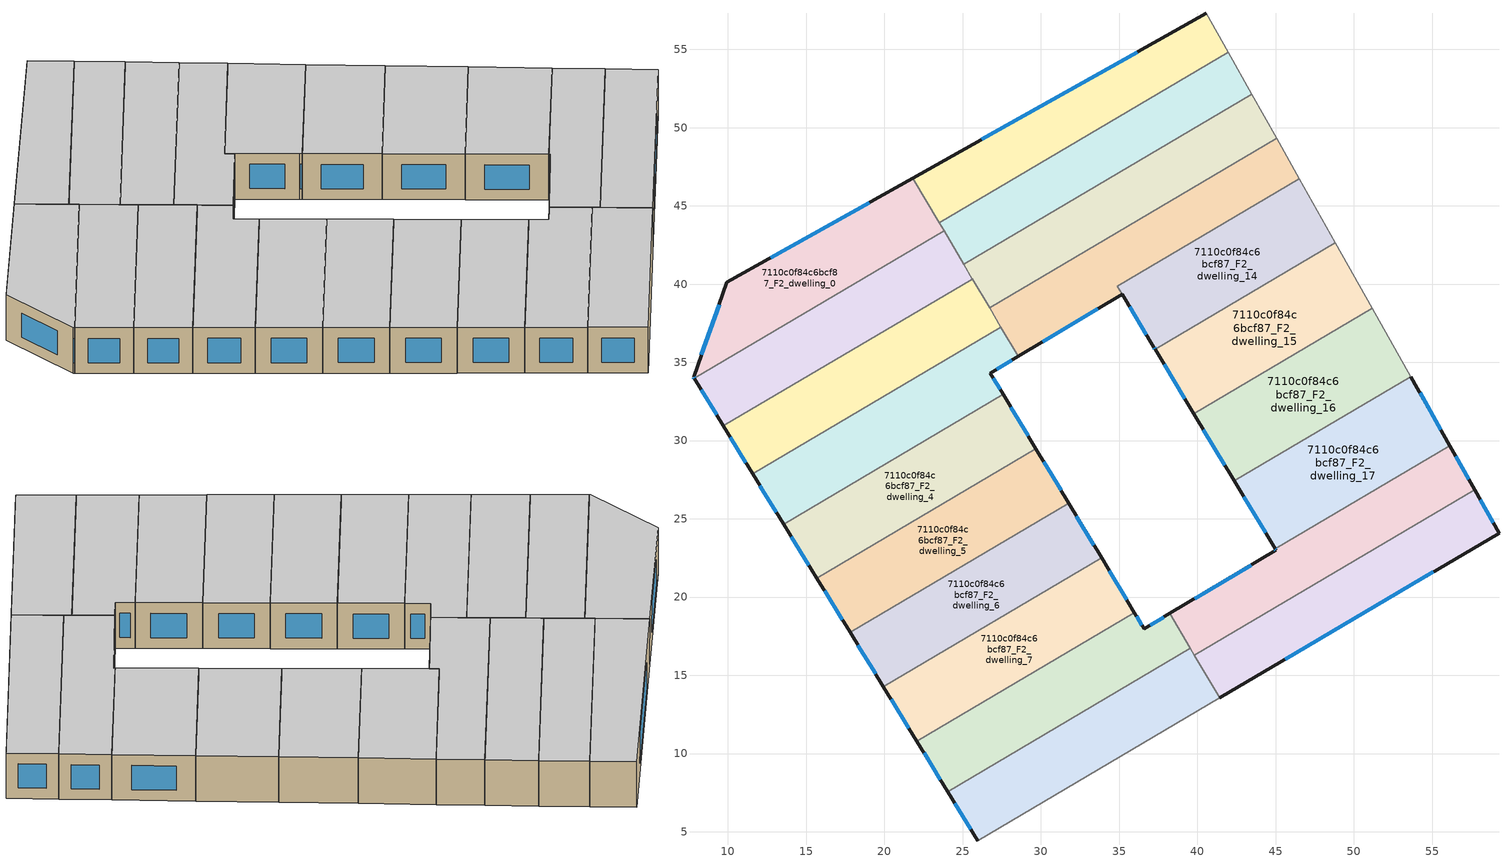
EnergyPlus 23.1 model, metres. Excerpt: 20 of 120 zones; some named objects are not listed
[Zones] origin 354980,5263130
7110c0f84c6bcf87_F2_dwelling_0
 floor to 7110c0f84c6bcf87_F1_dwelling_0 (EU_floor_Construction): 21.82,46.78 23.82,43.4 7.85,33.97 7.8,34.05 9.94,40.1 z6
 wall outside (EU_wall_Construction): 21.82,46.78 9.94,40.1 7.8,34.05 7.85,33.97 z6:9
 wall to 7110c0f84c6bcf87_F2_dwelling_1 (EU_wall_Construction): 7.85,33.97 23.82,43.4 z6:9
 wall to 7110c0f84c6bcf87_F2_dwelling_10 (EU_wall_Construction): 23.5,43.93 21.82,46.78 z6:9
 wall to 7110c0f84c6bcf87_F2_dwelling_11 (EU_wall_Construction): 23.82,43.4 23.5,43.93 z6:9
 window (EU_Window_Construction): 7.81,34.03 7.83,33.99 / 9.44,38.68 8.3,35.47 / 19.03,45.21 12.73,41.67 z6.7:8.3
 ceiling to 7110c0f84c6bcf87_F3_dwelling_0 (EU_floor_Construction): 23.82,43.4 21.82,46.78 9.94,40.1 7.8,34.05 7.85,33.97 z9
7110c0f84c6bcf87_F2_dwelling_1
 floor to 7110c0f84c6bcf87_F1_dwelling_1 (EU_floor_Construction): 23.82,43.4 25.63,40.33 9.71,30.93 7.85,33.97 z6
 wall outside (EU_wall_Construction): 7.85,33.97 9.71,30.93 z6:9
 wall to 7110c0f84c6bcf87_F2_dwelling_2 (EU_wall_Construction): 9.71,30.93 25.63,40.33 z6:9
 wall to 7110c0f84c6bcf87_F2_dwelling_11 (EU_wall_Construction): 25.07,41.27 23.82,43.4 z6:9
 wall to 7110c0f84c6bcf87_F2_dwelling_12 (EU_wall_Construction): 25.63,40.33 25.07,41.27 z6:9
 window (EU_Window_Construction): 8.28,33.26 9.27,31.65 z6.7:8.3
 ceiling to 7110c0f84c6bcf87_F3_dwelling_1 (EU_floor_Construction): 25.63,40.33 23.82,43.4 7.85,33.97 9.71,30.93 z9
7110c0f84c6bcf87_F2_dwelling_10
 floor to 7110c0f84c6bcf87_F1_dwelling_10 (EU_floor_Construction): 40.56,57.3 41.96,54.82 23.5,43.93 21.82,46.78 z6
 wall outside (EU_wall_Construction): 40.56,57.3 21.82,46.78 z6:9
 wall to 7110c0f84c6bcf87_F2_dwelling_11 (EU_wall_Construction): 23.5,43.93 41.96,54.82 z6:9
 wall adiabatic (EU_wall_Construction): 41.96,54.82 40.56,57.3 z6:9
 window (EU_Window_Construction): 36.16,54.83 26.22,49.25 z6.7:8.3
 ceiling to 7110c0f84c6bcf87_F3_dwelling_10 (EU_floor_Construction): 41.96,54.82 40.56,57.3 21.82,46.78 23.5,43.93 z9
7110c0f84c6bcf87_F2_dwelling_11
 floor to 7110c0f84c6bcf87_F1_dwelling_11 (EU_floor_Construction): 41.96,54.82 43.48,52.13 25.07,41.27 23.5,43.93 z6
 wall to 7110c0f84c6bcf87_F2_dwelling_12 (EU_wall_Construction): 25.07,41.27 43.48,52.13 z6:9
 wall adiabatic (EU_wall_Construction): 43.48,52.13 41.96,54.82 z6:9
 ceiling to 7110c0f84c6bcf87_F3_dwelling_11 (EU_floor_Construction): 43.48,52.13 41.96,54.82 23.5,43.93 25.07,41.27 z9
7110c0f84c6bcf87_F2_dwelling_12
 floor to 7110c0f84c6bcf87_F1_dwelling_12 (EU_floor_Construction): 43.48,52.13 45.07,49.31 26.72,38.48 25.07,41.27 z6
 wall adiabatic (EU_wall_Construction): 45.07,49.31 43.48,52.13 z6:9
 wall to 7110c0f84c6bcf87_F2_dwelling_13 (EU_wall_Construction): 26.72,38.48 45.07,49.31 z6:9
 wall to 7110c0f84c6bcf87_F2_dwelling_2 (EU_wall_Construction): 25.63,40.33 26.72,38.48 z6:9
 ceiling to 7110c0f84c6bcf87_F3_dwelling_12 (EU_floor_Construction): 45.07,49.31 43.48,52.13 25.07,41.27 26.72,38.48 z9
7110c0f84c6bcf87_F2_dwelling_13
 floor to 7110c0f84c6bcf87_F1_dwelling_13 (EU_floor_Construction): 45.07,49.31 46.52,46.73 34.88,39.86 35.19,39.34 28.55,35.38 26.72,38.48 z6
 wall outside (EU_wall_Construction): 28.55,35.38 35.19,39.34 z6:9
 wall adiabatic (EU_wall_Construction): 46.52,46.73 45.07,49.31 z6:9
 wall to 7110c0f84c6bcf87_F2_dwelling_14 (EU_wall_Construction): 34.88,39.87 46.52,46.73 / 35.19,39.34 34.88,39.86 z6:9
 wall to 7110c0f84c6bcf87_F2_dwelling_3 (EU_wall_Construction): 27.45,37.24 28.55,35.38 z6:9
 wall to 7110c0f84c6bcf87_F2_dwelling_2 (EU_wall_Construction): 26.72,38.48 27.45,37.25 z6:9
 window (EU_Window_Construction): 30.11,36.31 33.63,38.41 z6.7:8.3
 ceiling to 7110c0f84c6bcf87_F3_dwelling_13 (EU_floor_Construction): 46.52,46.73 45.07,49.31 26.72,38.48 28.55,35.38 35.19,39.34 34.88,39.86 z9
7110c0f84c6bcf87_F2_dwelling_14
 floor to 7110c0f84c6bcf87_F1_dwelling_14 (EU_floor_Construction): 46.52,46.73 48.83,42.64 37.3,35.84 37.22,35.97 34.88,39.87 z6
 wall outside (EU_wall_Construction): 35.19,39.35 37.22,35.97 37.3,35.84 z6:9
 wall adiabatic (EU_wall_Construction): 48.83,42.64 46.52,46.73 z6:9
 wall to 7110c0f84c6bcf87_F2_dwelling_15 (EU_wall_Construction): 37.3,35.84 48.83,42.64 z6:9
 window (EU_Window_Construction): 37.24,35.94 37.28,35.87 / 35.67,38.55 36.75,36.76 z6.7:8.3
 ceiling to 7110c0f84c6bcf87_F3_dwelling_14 (EU_floor_Construction): 48.83,42.64 46.52,46.73 34.88,39.87 37.22,35.97 37.3,35.84 z9
7110c0f84c6bcf87_F2_dwelling_15
 floor to 7110c0f84c6bcf87_F1_dwelling_15 (EU_floor_Construction): 48.83,42.64 51.19,38.45 39.78,31.72 37.3,35.84 z6
 wall outside (EU_wall_Construction): 37.3,35.84 39.78,31.72 z6:9
 wall adiabatic (EU_wall_Construction): 51.19,38.45 48.83,42.64 z6:9
 wall to 7110c0f84c6bcf87_F2_dwelling_16 (EU_wall_Construction): 39.78,31.72 51.19,38.45 z6:9
 window (EU_Window_Construction): 37.88,34.87 39.2,32.68 z6.7:8.3
 ceiling to 7110c0f84c6bcf87_F3_dwelling_15 (EU_floor_Construction): 51.19,38.45 48.83,42.64 37.3,35.84 39.78,31.72 z9
7110c0f84c6bcf87_F2_dwelling_16
 floor to 7110c0f84c6bcf87_F1_dwelling_16 (EU_floor_Construction): 51.19,38.45 53.65,34.08 42.36,27.42 39.78,31.72 z6
 wall outside (EU_wall_Construction): 39.78,31.72 42.36,27.42 z6:9
 wall to 7110c0f84c6bcf87_F2_dwelling_17 (EU_wall_Construction): 42.36,27.42 53.65,34.08 z6:9
 wall adiabatic (EU_wall_Construction): 53.65,34.08 51.19,38.45 z6:9
 window (EU_Window_Construction): 40.39,30.71 41.76,28.43 z6.7:8.3
 ceiling to 7110c0f84c6bcf87_F3_dwelling_16 (EU_floor_Construction): 53.65,34.08 51.19,38.45 39.78,31.72 42.36,27.42 z9
7110c0f84c6bcf87_F2_dwelling_17
 floor to 7110c0f84c6bcf87_F1_dwelling_17 (EU_floor_Construction): 53.65,34.08 56.14,29.66 44.98,23.08 42.36,27.42 z6
 wall outside (EU_wall_Construction): 42.36,27.42 44.98,23.08 / 56.14,29.66 53.65,34.08 z6:9
 wall to 7110c0f84c6bcf87_F2_dwelling_18 (EU_wall_Construction): 44.98,23.08 56.14,29.66 z6:9
 window (EU_Window_Construction): 42.98,26.4 44.36,24.1 / 55.55,30.7 54.23,33.04 z6.7:8.3
 ceiling to 7110c0f84c6bcf87_F3_dwelling_17 (EU_floor_Construction): 56.14,29.66 53.65,34.08 42.36,27.42 44.98,23.08 z9
7110c0f84c6bcf87_F2_dwelling_18
 floor to 7110c0f84c6bcf87_F1_dwelling_18 (EU_floor_Construction): 56.14,29.66 57.72,26.86 39.81,16.3 38.24,18.95 45.03,23 44.98,23.08 z6
 wall outside (EU_wall_Construction): 57.72,26.86 56.14,29.66 / 44.98,23.08 45.03,23 38.24,18.95 z6:9
 wall to 7110c0f84c6bcf87_F2_dwelling_19 (EU_wall_Construction): 39.81,16.3 57.72,26.86 z6:9
 wall to 7110c0f84c6bcf87_F2_dwelling_8 (EU_wall_Construction): 38.24,18.95 39.56,16.72 z6:9
 wall to 7110c0f84c6bcf87_F2_dwelling_9 (EU_wall_Construction): 39.56,16.72 39.81,16.3 z6:9
 window (EU_Window_Construction): 57.35,27.52 56.51,29.01 / 43.43,22.05 39.84,19.9 / 44.99,23.06 45.01,23.02 z6.7:8.3
 ceiling to 7110c0f84c6bcf87_F3_dwelling_18 (EU_floor_Construction): 57.72,26.86 56.14,29.66 44.98,23.08 45.03,23 38.24,18.95 39.81,16.3 z9
7110c0f84c6bcf87_F2_dwelling_19
 floor to 7110c0f84c6bcf87_F1_dwelling_19 (EU_floor_Construction): 57.72,26.86 59.28,24.09 41.43,13.56 39.81,16.3 z6
 wall outside (EU_wall_Construction): 41.43,13.56 59.28,24.09 57.72,26.86 z6:9
 wall to 7110c0f84c6bcf87_F2_dwelling_9 (EU_wall_Construction): 39.81,16.3 41.43,13.56 z6:9
 window (EU_Window_Construction): 58.91,24.74 58.08,26.21 / 45.62,16.03 55.09,21.62 z6.7:8.3
 ceiling to 7110c0f84c6bcf87_F3_dwelling_19 (EU_floor_Construction): 59.28,24.09 57.72,26.86 39.81,16.3 41.43,13.56 z9
7110c0f84c6bcf87_F2_dwelling_2
 floor to 7110c0f84c6bcf87_F1_dwelling_2 (EU_floor_Construction): 25.63,40.33 27.45,37.25 11.58,27.88 9.71,30.93 z6
 wall outside (EU_wall_Construction): 9.71,30.93 11.58,27.88 z6:9
 wall to 7110c0f84c6bcf87_F2_dwelling_3 (EU_wall_Construction): 11.58,27.88 27.45,37.25 z6:9
 window (EU_Window_Construction): 10.15,30.22 11.14,28.6 z6.7:8.3
 ceiling to 7110c0f84c6bcf87_F3_dwelling_2 (EU_floor_Construction): 27.45,37.25 25.63,40.33 9.71,30.93 11.58,27.88 z9
7110c0f84c6bcf87_F2_dwelling_3
 floor to 7110c0f84c6bcf87_F1_dwelling_3 (EU_floor_Construction): 27.45,37.25 28.55,35.38 26.78,34.32 27.6,32.96 13.56,24.67 11.58,27.88 z6
 wall outside (EU_wall_Construction): 27.6,32.96 26.78,34.32 28.55,35.38 / 11.58,27.88 13.56,24.67 z6:9
 wall to 7110c0f84c6bcf87_F2_dwelling_4 (EU_wall_Construction): 13.56,24.67 27.6,32.96 z6:9
 window (EU_Window_Construction): 27.19,34.56 28.14,35.13 / 27.4,33.27 26.97,34 / 12.05,27.13 13.09,25.42 z6.7:8.3
 ceiling to 7110c0f84c6bcf87_F3_dwelling_3 (EU_floor_Construction): 27.6,32.96 26.78,34.32 28.55,35.38 27.45,37.25 11.58,27.88 13.56,24.67 z9
7110c0f84c6bcf87_F2_dwelling_4
 floor to 7110c0f84c6bcf87_F1_dwelling_4 (EU_floor_Construction): 27.6,32.96 29.68,29.48 15.68,21.21 13.56,24.67 z6
 wall outside (EU_wall_Construction): 13.56,24.67 15.68,21.21 / 29.68,29.48 27.6,32.96 z6:9
 wall to 7110c0f84c6bcf87_F2_dwelling_5 (EU_wall_Construction): 15.68,21.21 29.68,29.48 z6:9
 window (EU_Window_Construction): 14.05,23.86 15.18,22.02 / 29.19,30.3 28.09,32.14 z6.7:8.3
 ceiling to 7110c0f84c6bcf87_F3_dwelling_4 (EU_floor_Construction): 29.68,29.48 27.6,32.96 13.56,24.67 15.68,21.21 z9
7110c0f84c6bcf87_F2_dwelling_5
 floor to 7110c0f84c6bcf87_F1_dwelling_5 (EU_floor_Construction): 29.68,29.48 31.78,26 17.8,17.75 15.68,21.21 z6
 wall outside (EU_wall_Construction): 15.68,21.21 17.8,17.75 / 31.78,26 29.68,29.48 z6:9
 wall to 7110c0f84c6bcf87_F2_dwelling_6 (EU_wall_Construction): 17.8,17.75 31.78,26 z6:9
 window (EU_Window_Construction): 16.18,20.4 17.3,18.56 / 31.29,26.81 30.18,28.66 z6.7:8.3
 ceiling to 7110c0f84c6bcf87_F3_dwelling_5 (EU_floor_Construction): 31.78,26 29.68,29.48 15.68,21.21 17.8,17.75 z9
7110c0f84c6bcf87_F2_dwelling_6
 floor to 7110c0f84c6bcf87_F1_dwelling_6 (EU_floor_Construction): 31.78,26 33.88,22.5 19.93,14.28 17.8,17.75 z6
 wall outside (EU_wall_Construction): 17.8,17.75 19.93,14.28 / 33.88,22.5 31.78,26 z6:9
 wall to 7110c0f84c6bcf87_F2_dwelling_7 (EU_wall_Construction): 19.93,14.28 33.88,22.5 z6:9
 window (EU_Window_Construction): 18.3,16.93 19.43,15.09 / 33.39,23.32 32.27,25.18 z6.7:8.3
 ceiling to 7110c0f84c6bcf87_F3_dwelling_6 (EU_floor_Construction): 33.88,22.5 31.78,26 17.8,17.75 19.93,14.28 z9
7110c0f84c6bcf87_F2_dwelling_7
 floor to 7110c0f84c6bcf87_F1_dwelling_7 (EU_floor_Construction): 33.88,22.5 35.98,19 22.07,10.79 19.93,14.28 z6
 wall outside (EU_wall_Construction): 19.93,14.28 22.07,10.79 / 35.98,19 33.88,22.5 z6:9
 wall to 7110c0f84c6bcf87_F2_dwelling_8 (EU_wall_Construction): 22.07,10.79 35.98,19 z6:9
 window (EU_Window_Construction): 20.43,13.46 21.57,11.61 / 35.49,19.83 34.37,21.68 z6.7:8.3
 ceiling to 7110c0f84c6bcf87_F3_dwelling_7 (EU_floor_Construction): 35.98,19 33.88,22.5 19.93,14.28 22.07,10.79 z9
7110c0f84c6bcf87_F2_dwelling_8
 floor to 7110c0f84c6bcf87_F1_dwelling_8 (EU_floor_Construction): 38.24,18.95 39.56,16.72 24.05,7.57 22.07,10.79 35.98,19 36.6,17.97 z6
 wall outside (EU_wall_Construction): 38.24,18.95 36.6,17.97 35.98,19 / 22.07,10.79 24.05,7.57 z6:9
 wall to 7110c0f84c6bcf87_F2_dwelling_9 (EU_wall_Construction): 24.05,7.57 39.56,16.72 z6:9
 window (EU_Window_Construction): 37.86,18.72 36.99,18.2 / 22.53,10.04 23.58,8.32 / 36.46,18.21 36.13,18.76 z6.7:8.3
 ceiling to 7110c0f84c6bcf87_F3_dwelling_8 (EU_floor_Construction): 39.56,16.72 38.24,18.95 36.6,17.97 35.98,19 22.07,10.79 24.05,7.57 z9
7110c0f84c6bcf87_F2_dwelling_9
 floor to 7110c0f84c6bcf87_F1_dwelling_9 (EU_floor_Construction): 39.56,16.72 41.43,13.56 25.97,4.43 24.05,7.57 z6
 wall outside (EU_wall_Construction): 24.05,7.57 25.97,4.43 z6:9
 wall adiabatic (EU_wall_Construction): 25.97,4.43 41.43,13.56 z6:9
 window (EU_Window_Construction): 24.5,6.83 25.52,5.17 z6.7:8.3
 ceiling to 7110c0f84c6bcf87_F3_dwelling_9 (EU_floor_Construction): 41.43,13.56 39.56,16.72 24.05,7.57 25.97,4.43 z9
[Building]
EU S2 Campaign: North Axis=0; Terrain=City; Solar Distribution=FullExterior
[Site:Location]
Budapest.Ferenc.Liszt.Intl.AP: Latitude=47.437; Longitude=19.256; Time Zone=1; Elevation=185
[SizingPeriod:WeatherFileDays]
AnnualSizingPeriod: Begin Month=1; Begin Day of Month=1; End Month=12; End Day of Month=31; Day of Week for Start Day=Monday; Use Weather File Daylight Saving Period=No; Use Weather File Rain and Snow Indicators=No
[MATERIAL]
EU_InternalMass_Material: Roughness=MediumRough; Thickness=0.1; Conductivity=1; Density=1800; Specific Heat=900; Thermal Absorptance=0.9; Solar Absorptance=0.7; Visible Absorptance=0.7
[MATERIAL:NOMASS] Roughness=MediumRough; Thermal Absorptance=0.9; Solar Absorptance=0.7; Visible Absorptance=0.7
Name | Thermal Resistance
EU_wall_NoMass | 0.832559
EU_floor_NoMass | 0.872794
[WINDOWMATERIAL:SIMPLEGLAZINGSYSTEM]
EU_Window_SimpleGlazing: UFactor=2.79869; Solar Heat Gain Coefficient=0.75; Visible Transmittance=0.75
[CONSTRUCTION]
EU_wall_Construction: EU_wall_NoMass
EU_floor_Construction: EU_floor_NoMass
EU_Window_Construction: EU_Window_SimpleGlazing
EU_InternalMass_Construction: EU_InternalMass_Material
[ZONE] Type=1; Multiplier=1; Ceiling Height=autocalculate; Floor Area=autocalculate; Part of Total Floor Area=Yes
Name | Volume
7110c0f84c6bcf87_F2_dwelling_0; 7110c0f84c6bcf87_F2_dwelling_8 | 198.096
7110c0f84c6bcf87_F2_dwelling_1; 7110c0f84c6bcf87_F2_dwelling_7 | 198.142
7110c0f84c6bcf87_F2_dwelling_10 | 198.095
7110c0f84c6bcf87_F2_dwelling_11 | 198.165
7110c0f84c6bcf87_F2_dwelling_12 | 207.675
7110c0f84c6bcf87_F2_dwelling_13 | 203.105
7110c0f84c6bcf87_F2_dwelling_14 | 189.547
7110c0f84c6bcf87_F2_dwelling_15 | 192.073
7110c0f84c6bcf87_F2_dwelling_16 | 198.118
7110c0f84c6bcf87_F2_dwelling_17; 7110c0f84c6bcf87_F2_dwelling_9 | 198.122
7110c0f84c6bcf87_F2_dwelling_18 | 198.132
7110c0f84c6bcf87_F2_dwelling_19 | 198.094
7110c0f84c6bcf87_F2_dwelling_2 | 198.103
7110c0f84c6bcf87_F2_dwelling_3 | 198.129
7110c0f84c6bcf87_F2_dwelling_4 | 198.109
7110c0f84c6bcf87_F2_dwelling_5 | 198.108
7110c0f84c6bcf87_F2_dwelling_6 | 198.105
[INTERNALMASS] Construction=EU_InternalMass_Construction
Name | Zone or ZoneList | Surface Area
7110c0f84c6bcf87_F2_dwelling_0_EU_InternalMass | 7110c0f84c6bcf87_F2_dwelling_0 | 66.0321
7110c0f84c6bcf87_F2_dwelling_1_EU_InternalMass | 7110c0f84c6bcf87_F2_dwelling_1 | 66.0471
7110c0f84c6bcf87_F2_dwelling_2_EU_InternalMass | 7110c0f84c6bcf87_F2_dwelling_2 | 66.0344
7110c0f84c6bcf87_F2_dwelling_3_EU_InternalMass | 7110c0f84c6bcf87_F2_dwelling_3 | 66.0432
7110c0f84c6bcf87_F2_dwelling_4_EU_InternalMass | 7110c0f84c6bcf87_F2_dwelling_4 | 66.0362
7110c0f84c6bcf87_F2_dwelling_5_EU_InternalMass | 7110c0f84c6bcf87_F2_dwelling_5 | 66.0361
7110c0f84c6bcf87_F2_dwelling_6_EU_InternalMass | 7110c0f84c6bcf87_F2_dwelling_6 | 66.0352
7110c0f84c6bcf87_F2_dwelling_7_EU_InternalMass | 7110c0f84c6bcf87_F2_dwelling_7 | 66.0478
7110c0f84c6bcf87_F2_dwelling_8_EU_InternalMass | 7110c0f84c6bcf87_F2_dwelling_8 | 66.032
7110c0f84c6bcf87_F2_dwelling_9_EU_InternalMass | 7110c0f84c6bcf87_F2_dwelling_9 | 66.0406
7110c0f84c6bcf87_F2_dwelling_10_EU_InternalMass | 7110c0f84c6bcf87_F2_dwelling_10 | 66.0316
7110c0f84c6bcf87_F2_dwelling_11_EU_InternalMass | 7110c0f84c6bcf87_F2_dwelling_11 | 66.0552
7110c0f84c6bcf87_F2_dwelling_12_EU_InternalMass | 7110c0f84c6bcf87_F2_dwelling_12 | 69.2247
7110c0f84c6bcf87_F2_dwelling_13_EU_InternalMass | 7110c0f84c6bcf87_F2_dwelling_13 | 67.7011
7110c0f84c6bcf87_F2_dwelling_14_EU_InternalMass | 7110c0f84c6bcf87_F2_dwelling_14 | 63.1886
7110c0f84c6bcf87_F2_dwelling_15_EU_InternalMass | 7110c0f84c6bcf87_F2_dwelling_15 | 64.0281
7110c0f84c6bcf87_F2_dwelling_16_EU_InternalMass | 7110c0f84c6bcf87_F2_dwelling_16 | 66.0394
7110c0f84c6bcf87_F2_dwelling_17_EU_InternalMass | 7110c0f84c6bcf87_F2_dwelling_17 | 66.0407
7110c0f84c6bcf87_F2_dwelling_18_EU_InternalMass | 7110c0f84c6bcf87_F2_dwelling_18 | 66.0438
7110c0f84c6bcf87_F2_dwelling_19_EU_InternalMass | 7110c0f84c6bcf87_F2_dwelling_19 | 66.0315
[OTHEREQUIPMENT] Fuel Type=Electricity; Design Level Calculation Method=Watts/Area; Power per Zone Floor Area=1; Fraction Latent=0; Fraction Radiant=0; Fraction Lost=0; Carbon Dioxide Generation Rate=0; EndUse Subcategory=EU_Step8_InternalGains
Name | Zone or ZoneList or Space or SpaceList | Schedule
EU_Step8_InternalGain_7110c0f84c6bcf87_F2_dwelling_0_f000 | 7110c0f84c6bcf87_F2_dwelling_0 | EU_Step8_GainSchedule_7110c0f84c6bcf87_F2_dwelling_0_f000
EU_Step8_InternalGain_7110c0f84c6bcf87_F2_dwelling_1_f000 | 7110c0f84c6bcf87_F2_dwelling_1 | EU_Step8_GainSchedule_7110c0f84c6bcf87_F2_dwelling_1_f000
EU_Step8_InternalGain_7110c0f84c6bcf87_F2_dwelling_2_f000 | 7110c0f84c6bcf87_F2_dwelling_2 | EU_Step8_GainSchedule_7110c0f84c6bcf87_F2_dwelling_2_f000
EU_Step8_InternalGain_7110c0f84c6bcf87_F2_dwelling_3_f000 | 7110c0f84c6bcf87_F2_dwelling_3 | EU_Step8_GainSchedule_7110c0f84c6bcf87_F2_dwelling_3_f000
EU_Step8_InternalGain_7110c0f84c6bcf87_F2_dwelling_4_f000 | 7110c0f84c6bcf87_F2_dwelling_4 | EU_Step8_GainSchedule_7110c0f84c6bcf87_F2_dwelling_4_f000
EU_Step8_InternalGain_7110c0f84c6bcf87_F2_dwelling_5_f000 | 7110c0f84c6bcf87_F2_dwelling_5 | EU_Step8_GainSchedule_7110c0f84c6bcf87_F2_dwelling_5_f000
EU_Step8_InternalGain_7110c0f84c6bcf87_F2_dwelling_6_f000 | 7110c0f84c6bcf87_F2_dwelling_6 | EU_Step8_GainSchedule_7110c0f84c6bcf87_F2_dwelling_6_f000
EU_Step8_InternalGain_7110c0f84c6bcf87_F2_dwelling_7_f000 | 7110c0f84c6bcf87_F2_dwelling_7 | EU_Step8_GainSchedule_7110c0f84c6bcf87_F2_dwelling_7_f000
EU_Step8_InternalGain_7110c0f84c6bcf87_F2_dwelling_8_f000 | 7110c0f84c6bcf87_F2_dwelling_8 | EU_Step8_GainSchedule_7110c0f84c6bcf87_F2_dwelling_8_f000
EU_Step8_InternalGain_7110c0f84c6bcf87_F2_dwelling_9_f000 | 7110c0f84c6bcf87_F2_dwelling_9 | EU_Step8_GainSchedule_7110c0f84c6bcf87_F2_dwelling_9_f000
EU_Step8_InternalGain_7110c0f84c6bcf87_F2_dwelling_10_f000 | 7110c0f84c6bcf87_F2_dwelling_10 | EU_Step8_GainSchedule_7110c0f84c6bcf87_F2_dwelling_10_f000
EU_Step8_InternalGain_7110c0f84c6bcf87_F2_dwelling_11_f000 | 7110c0f84c6bcf87_F2_dwelling_11 | EU_Step8_GainSchedule_7110c0f84c6bcf87_F2_dwelling_11_f000
EU_Step8_InternalGain_7110c0f84c6bcf87_F2_dwelling_12_f000 | 7110c0f84c6bcf87_F2_dwelling_12 | EU_Step8_GainSchedule_7110c0f84c6bcf87_F2_dwelling_12_f000
EU_Step8_InternalGain_7110c0f84c6bcf87_F2_dwelling_13_f000 | 7110c0f84c6bcf87_F2_dwelling_13 | EU_Step8_GainSchedule_7110c0f84c6bcf87_F2_dwelling_13_f000
EU_Step8_InternalGain_7110c0f84c6bcf87_F2_dwelling_14_f000 | 7110c0f84c6bcf87_F2_dwelling_14 | EU_Step8_GainSchedule_7110c0f84c6bcf87_F2_dwelling_14_f000
EU_Step8_InternalGain_7110c0f84c6bcf87_F2_dwelling_15_f000 | 7110c0f84c6bcf87_F2_dwelling_15 | EU_Step8_GainSchedule_7110c0f84c6bcf87_F2_dwelling_15_f000
EU_Step8_InternalGain_7110c0f84c6bcf87_F2_dwelling_16_f000 | 7110c0f84c6bcf87_F2_dwelling_16 | EU_Step8_GainSchedule_7110c0f84c6bcf87_F2_dwelling_16_f000
EU_Step8_InternalGain_7110c0f84c6bcf87_F2_dwelling_17_f000 | 7110c0f84c6bcf87_F2_dwelling_17 | EU_Step8_GainSchedule_7110c0f84c6bcf87_F2_dwelling_17_f000
EU_Step8_InternalGain_7110c0f84c6bcf87_F2_dwelling_18_f000 | 7110c0f84c6bcf87_F2_dwelling_18 | EU_Step8_GainSchedule_7110c0f84c6bcf87_F2_dwelling_18_f000
EU_Step8_InternalGain_7110c0f84c6bcf87_F2_dwelling_19_f000 | 7110c0f84c6bcf87_F2_dwelling_19 | EU_Step8_GainSchedule_7110c0f84c6bcf87_F2_dwelling_19_f000
[ZONEVENTILATION:DESIGNFLOWRATE] Schedule=EU_AlwaysOn; Design Flow Rate Calculation Method=AirChanges/Hour; Air Changes per Hour=0.475469; Ventilation Type=Natural; Fan Pressure Rise=0; Fan Total Efficiency=1; Constant Term Coefficient=1; Temperature Term Coefficient=0; Velocity Term Coefficient=0; Velocity Squared Term Coefficient=0; Minimum Indoor Temperature=-100; Maximum Indoor Temperature=100; Delta Temperature=-100; Minimum Outdoor Temperature=-100; Maximum Outdoor Temperature=100; Maximum Wind Speed=40
Name | Zone or ZoneList or Space or SpaceList
EU_ConstantAir_7110c0f84c6bcf87_F2_dwelling_0 | 7110c0f84c6bcf87_F2_dwelling_0
EU_ConstantAir_7110c0f84c6bcf87_F2_dwelling_1 | 7110c0f84c6bcf87_F2_dwelling_1
EU_ConstantAir_7110c0f84c6bcf87_F2_dwelling_2 | 7110c0f84c6bcf87_F2_dwelling_2
EU_ConstantAir_7110c0f84c6bcf87_F2_dwelling_3 | 7110c0f84c6bcf87_F2_dwelling_3
EU_ConstantAir_7110c0f84c6bcf87_F2_dwelling_4 | 7110c0f84c6bcf87_F2_dwelling_4
EU_ConstantAir_7110c0f84c6bcf87_F2_dwelling_5 | 7110c0f84c6bcf87_F2_dwelling_5
EU_ConstantAir_7110c0f84c6bcf87_F2_dwelling_6 | 7110c0f84c6bcf87_F2_dwelling_6
EU_ConstantAir_7110c0f84c6bcf87_F2_dwelling_7 | 7110c0f84c6bcf87_F2_dwelling_7
EU_ConstantAir_7110c0f84c6bcf87_F2_dwelling_8 | 7110c0f84c6bcf87_F2_dwelling_8
EU_ConstantAir_7110c0f84c6bcf87_F2_dwelling_9 | 7110c0f84c6bcf87_F2_dwelling_9
EU_ConstantAir_7110c0f84c6bcf87_F2_dwelling_10 | 7110c0f84c6bcf87_F2_dwelling_10
EU_ConstantAir_7110c0f84c6bcf87_F2_dwelling_11 | 7110c0f84c6bcf87_F2_dwelling_11
EU_ConstantAir_7110c0f84c6bcf87_F2_dwelling_12 | 7110c0f84c6bcf87_F2_dwelling_12
EU_ConstantAir_7110c0f84c6bcf87_F2_dwelling_13 | 7110c0f84c6bcf87_F2_dwelling_13
EU_ConstantAir_7110c0f84c6bcf87_F2_dwelling_14 | 7110c0f84c6bcf87_F2_dwelling_14
EU_ConstantAir_7110c0f84c6bcf87_F2_dwelling_15 | 7110c0f84c6bcf87_F2_dwelling_15
EU_ConstantAir_7110c0f84c6bcf87_F2_dwelling_16 | 7110c0f84c6bcf87_F2_dwelling_16
EU_ConstantAir_7110c0f84c6bcf87_F2_dwelling_17 | 7110c0f84c6bcf87_F2_dwelling_17
EU_ConstantAir_7110c0f84c6bcf87_F2_dwelling_18 | 7110c0f84c6bcf87_F2_dwelling_18
EU_ConstantAir_7110c0f84c6bcf87_F2_dwelling_19 | 7110c0f84c6bcf87_F2_dwelling_19
[HVACTEMPLATE:ZONE:IDEALLOADSAIRSYSTEM] System Availability Schedule=EU_AlwaysOn; Maximum Heating Supply Air Temperature=50; Minimum Cooling Supply Air Temperature=13; Maximum Heating Supply Air Humidity Ratio=0.0156; Minimum Cooling Supply Air Humidity Ratio=0.0077; Heating Limit=NoLimit; Cooling Limit=NoLimit; Heating Availability Schedule=EU_AlwaysOn; Cooling Availability Schedule=EU_CoolingOff; Dehumidification Control Type=ConstantSensibleHeatRatio; Cooling Sensible Heat Ratio=0.7; Dehumidification Setpoint=60; Humidification Control Type=None; Humidification Setpoint=30; Outdoor Air Method=None; Outdoor Air Flow Rate per Person=0.00944; Outdoor Air Flow Rate per Zone Floor Area=0; Outdoor Air Flow Rate per Zone=0; Demand Controlled Ventilation Type=None; Outdoor Air Economizer Type=NoEconomizer; Heat Recovery Type=None; Sensible Heat Recovery Effectiveness=0.7; Latent Heat Recovery Effectiveness=0.65
Name | Template Thermostat
7110c0f84c6bcf87_F2_dwelling_0 | EU_HeatOnly_7110c0f84c6bcf87_F2_dwelling_0
7110c0f84c6bcf87_F2_dwelling_1 | EU_HeatOnly_7110c0f84c6bcf87_F2_dwelling_1
7110c0f84c6bcf87_F2_dwelling_2 | EU_HeatOnly_7110c0f84c6bcf87_F2_dwelling_2
7110c0f84c6bcf87_F2_dwelling_3 | EU_HeatOnly_7110c0f84c6bcf87_F2_dwelling_3
7110c0f84c6bcf87_F2_dwelling_4 | EU_HeatOnly_7110c0f84c6bcf87_F2_dwelling_4
7110c0f84c6bcf87_F2_dwelling_5 | EU_HeatOnly_7110c0f84c6bcf87_F2_dwelling_5
7110c0f84c6bcf87_F2_dwelling_6 | EU_HeatOnly_7110c0f84c6bcf87_F2_dwelling_6
7110c0f84c6bcf87_F2_dwelling_7 | EU_HeatOnly_7110c0f84c6bcf87_F2_dwelling_7
7110c0f84c6bcf87_F2_dwelling_8 | EU_HeatOnly_7110c0f84c6bcf87_F2_dwelling_8
7110c0f84c6bcf87_F2_dwelling_9 | EU_HeatOnly_7110c0f84c6bcf87_F2_dwelling_9
7110c0f84c6bcf87_F2_dwelling_10 | EU_HeatOnly_7110c0f84c6bcf87_F2_dwelling_10
7110c0f84c6bcf87_F2_dwelling_11 | EU_HeatOnly_7110c0f84c6bcf87_F2_dwelling_11
7110c0f84c6bcf87_F2_dwelling_12 | EU_HeatOnly_7110c0f84c6bcf87_F2_dwelling_12
7110c0f84c6bcf87_F2_dwelling_13 | EU_HeatOnly_7110c0f84c6bcf87_F2_dwelling_13
7110c0f84c6bcf87_F2_dwelling_14 | EU_HeatOnly_7110c0f84c6bcf87_F2_dwelling_14
7110c0f84c6bcf87_F2_dwelling_15 | EU_HeatOnly_7110c0f84c6bcf87_F2_dwelling_15
7110c0f84c6bcf87_F2_dwelling_16 | EU_HeatOnly_7110c0f84c6bcf87_F2_dwelling_16
7110c0f84c6bcf87_F2_dwelling_17 | EU_HeatOnly_7110c0f84c6bcf87_F2_dwelling_17
7110c0f84c6bcf87_F2_dwelling_18 | EU_HeatOnly_7110c0f84c6bcf87_F2_dwelling_18
7110c0f84c6bcf87_F2_dwelling_19 | EU_HeatOnly_7110c0f84c6bcf87_F2_dwelling_19
[SIZING:ZONE] Zone Cooling Design Supply Air Temperature Input Method=SupplyAirTemperature; Zone Cooling Design Supply Air Temperature=13; Zone Heating Design Supply Air Temperature Input Method=SupplyAirTemperature; Zone Heating Design Supply Air Temperature=50; Zone Cooling Design Supply Air Humidity Ratio=0.008; Zone Heating Design Supply Air Humidity Ratio=0.008; Cooling Design Air Flow Method=DesignDay; Cooling Design Air Flow Rate=0; Cooling Minimum Air Flow per Zone Floor Area=0.000762; Cooling Minimum Air Flow=0; Cooling Minimum Air Flow Fraction=0.2; Heating Design Air Flow Method=DesignDay; Heating Design Air Flow Rate=0; Heating Maximum Air Flow per Zone Floor Area=0.002032; Heating Maximum Air Flow=0.141576; Heating Maximum Air Flow Fraction=0.3; Account for Dedicated Outdoor Air System=No; Dedicated Outdoor Air System Control Strategy=NeutralSupplyAir; Dedicated Outdoor Air Low Setpoint Temperature for Design=autosize; Dedicated Outdoor Air High Setpoint Temperature for Design=autosize; Zone Load Sizing Method=Sensible Load Only No Latent Load; Zone Latent Cooling Design Supply Air Humidity Ratio Input Method=HumidityRatioDifference; Zone Cooling Design Supply Air Humidity Ratio Difference=0.005; Zone Latent Heating Design Supply Air Humidity Ratio Input Method=HumidityRatioDifference; Zone Humidification Design Supply Air Humidity Ratio Difference=0.005
7110c0f84c6bcf87_F2_dwelling_0; 7110c0f84c6bcf87_F2_dwelling_1; 7110c0f84c6bcf87_F2_dwelling_2; 7110c0f84c6bcf87_F2_dwelling_3; 7110c0f84c6bcf87_F2_dwelling_4; 7110c0f84c6bcf87_F2_dwelling_5; 7110c0f84c6bcf87_F2_dwelling_6; 7110c0f84c6bcf87_F2_dwelling_7; 7110c0f84c6bcf87_F2_dwelling_8; 7110c0f84c6bcf87_F2_dwelling_9; 7110c0f84c6bcf87_F2_dwelling_10; 7110c0f84c6bcf87_F2_dwelling_11; 7110c0f84c6bcf87_F2_dwelling_12; 7110c0f84c6bcf87_F2_dwelling_13; 7110c0f84c6bcf87_F2_dwelling_14; 7110c0f84c6bcf87_F2_dwelling_15; 7110c0f84c6bcf87_F2_dwelling_16; 7110c0f84c6bcf87_F2_dwelling_17; 7110c0f84c6bcf87_F2_dwelling_18; 7110c0f84c6bcf87_F2_dwelling_19
[SCHEDULE:CONSTANT]
Name | Hourly Value
EU_AlwaysOn | 1
EU_CoolingOff | 0
[SCHEDULE:FILE] Column Number=1; Rows to Skip at Top=0; Number of Hours of Data=8760; Column Separator=Comma; Interpolate to Timestep=No; Minutes per Item=60; Adjust Schedule for Daylight Savings=Yes
Name | File
EU_Step8_GainSchedule_7110c0f84c6bcf87_F2_dwelling_0_f000 | ../../schedules/7110c0f84c6bcf87/7110c0f84c6bcf87_F2_dwelling_0_f000_gain.csv
EU_Step8_GainSchedule_7110c0f84c6bcf87_F2_dwelling_1_f000 | ../../schedules/7110c0f84c6bcf87/7110c0f84c6bcf87_F2_dwelling_1_f000_gain.csv
EU_Step8_GainSchedule_7110c0f84c6bcf87_F2_dwelling_2_f000 | ../../schedules/7110c0f84c6bcf87/7110c0f84c6bcf87_F2_dwelling_2_f000_gain.csv
EU_Step8_GainSchedule_7110c0f84c6bcf87_F2_dwelling_3_f000 | ../../schedules/7110c0f84c6bcf87/7110c0f84c6bcf87_F2_dwelling_3_f000_gain.csv
EU_Step8_GainSchedule_7110c0f84c6bcf87_F2_dwelling_4_f000 | ../../schedules/7110c0f84c6bcf87/7110c0f84c6bcf87_F2_dwelling_4_f000_gain.csv
EU_Step8_GainSchedule_7110c0f84c6bcf87_F2_dwelling_5_f000 | ../../schedules/7110c0f84c6bcf87/7110c0f84c6bcf87_F2_dwelling_5_f000_gain.csv
EU_Step8_GainSchedule_7110c0f84c6bcf87_F2_dwelling_6_f000 | ../../schedules/7110c0f84c6bcf87/7110c0f84c6bcf87_F2_dwelling_6_f000_gain.csv
EU_Step8_GainSchedule_7110c0f84c6bcf87_F2_dwelling_7_f000 | ../../schedules/7110c0f84c6bcf87/7110c0f84c6bcf87_F2_dwelling_7_f000_gain.csv
EU_Step8_GainSchedule_7110c0f84c6bcf87_F2_dwelling_8_f000 | ../../schedules/7110c0f84c6bcf87/7110c0f84c6bcf87_F2_dwelling_8_f000_gain.csv
EU_Step8_GainSchedule_7110c0f84c6bcf87_F2_dwelling_9_f000 | ../../schedules/7110c0f84c6bcf87/7110c0f84c6bcf87_F2_dwelling_9_f000_gain.csv
EU_Step8_GainSchedule_7110c0f84c6bcf87_F2_dwelling_10_f000 | ../../schedules/7110c0f84c6bcf87/7110c0f84c6bcf87_F2_dwelling_10_f000_gain.csv
EU_Step8_GainSchedule_7110c0f84c6bcf87_F2_dwelling_11_f000 | ../../schedules/7110c0f84c6bcf87/7110c0f84c6bcf87_F2_dwelling_11_f000_gain.csv
EU_Step8_GainSchedule_7110c0f84c6bcf87_F2_dwelling_12_f000 | ../../schedules/7110c0f84c6bcf87/7110c0f84c6bcf87_F2_dwelling_12_f000_gain.csv
EU_Step8_GainSchedule_7110c0f84c6bcf87_F2_dwelling_13_f000 | ../../schedules/7110c0f84c6bcf87/7110c0f84c6bcf87_F2_dwelling_13_f000_gain.csv
EU_Step8_GainSchedule_7110c0f84c6bcf87_F2_dwelling_14_f000 | ../../schedules/7110c0f84c6bcf87/7110c0f84c6bcf87_F2_dwelling_14_f000_gain.csv
EU_Step8_GainSchedule_7110c0f84c6bcf87_F2_dwelling_15_f000 | ../../schedules/7110c0f84c6bcf87/7110c0f84c6bcf87_F2_dwelling_15_f000_gain.csv
EU_Step8_GainSchedule_7110c0f84c6bcf87_F2_dwelling_16_f000 | ../../schedules/7110c0f84c6bcf87/7110c0f84c6bcf87_F2_dwelling_16_f000_gain.csv
EU_Step8_GainSchedule_7110c0f84c6bcf87_F2_dwelling_17_f000 | ../../schedules/7110c0f84c6bcf87/7110c0f84c6bcf87_F2_dwelling_17_f000_gain.csv
EU_Step8_GainSchedule_7110c0f84c6bcf87_F2_dwelling_18_f000 | ../../schedules/7110c0f84c6bcf87/7110c0f84c6bcf87_F2_dwelling_18_f000_gain.csv
EU_Step8_GainSchedule_7110c0f84c6bcf87_F2_dwelling_19_f000 | ../../schedules/7110c0f84c6bcf87/7110c0f84c6bcf87_F2_dwelling_19_f000_gain.csv
